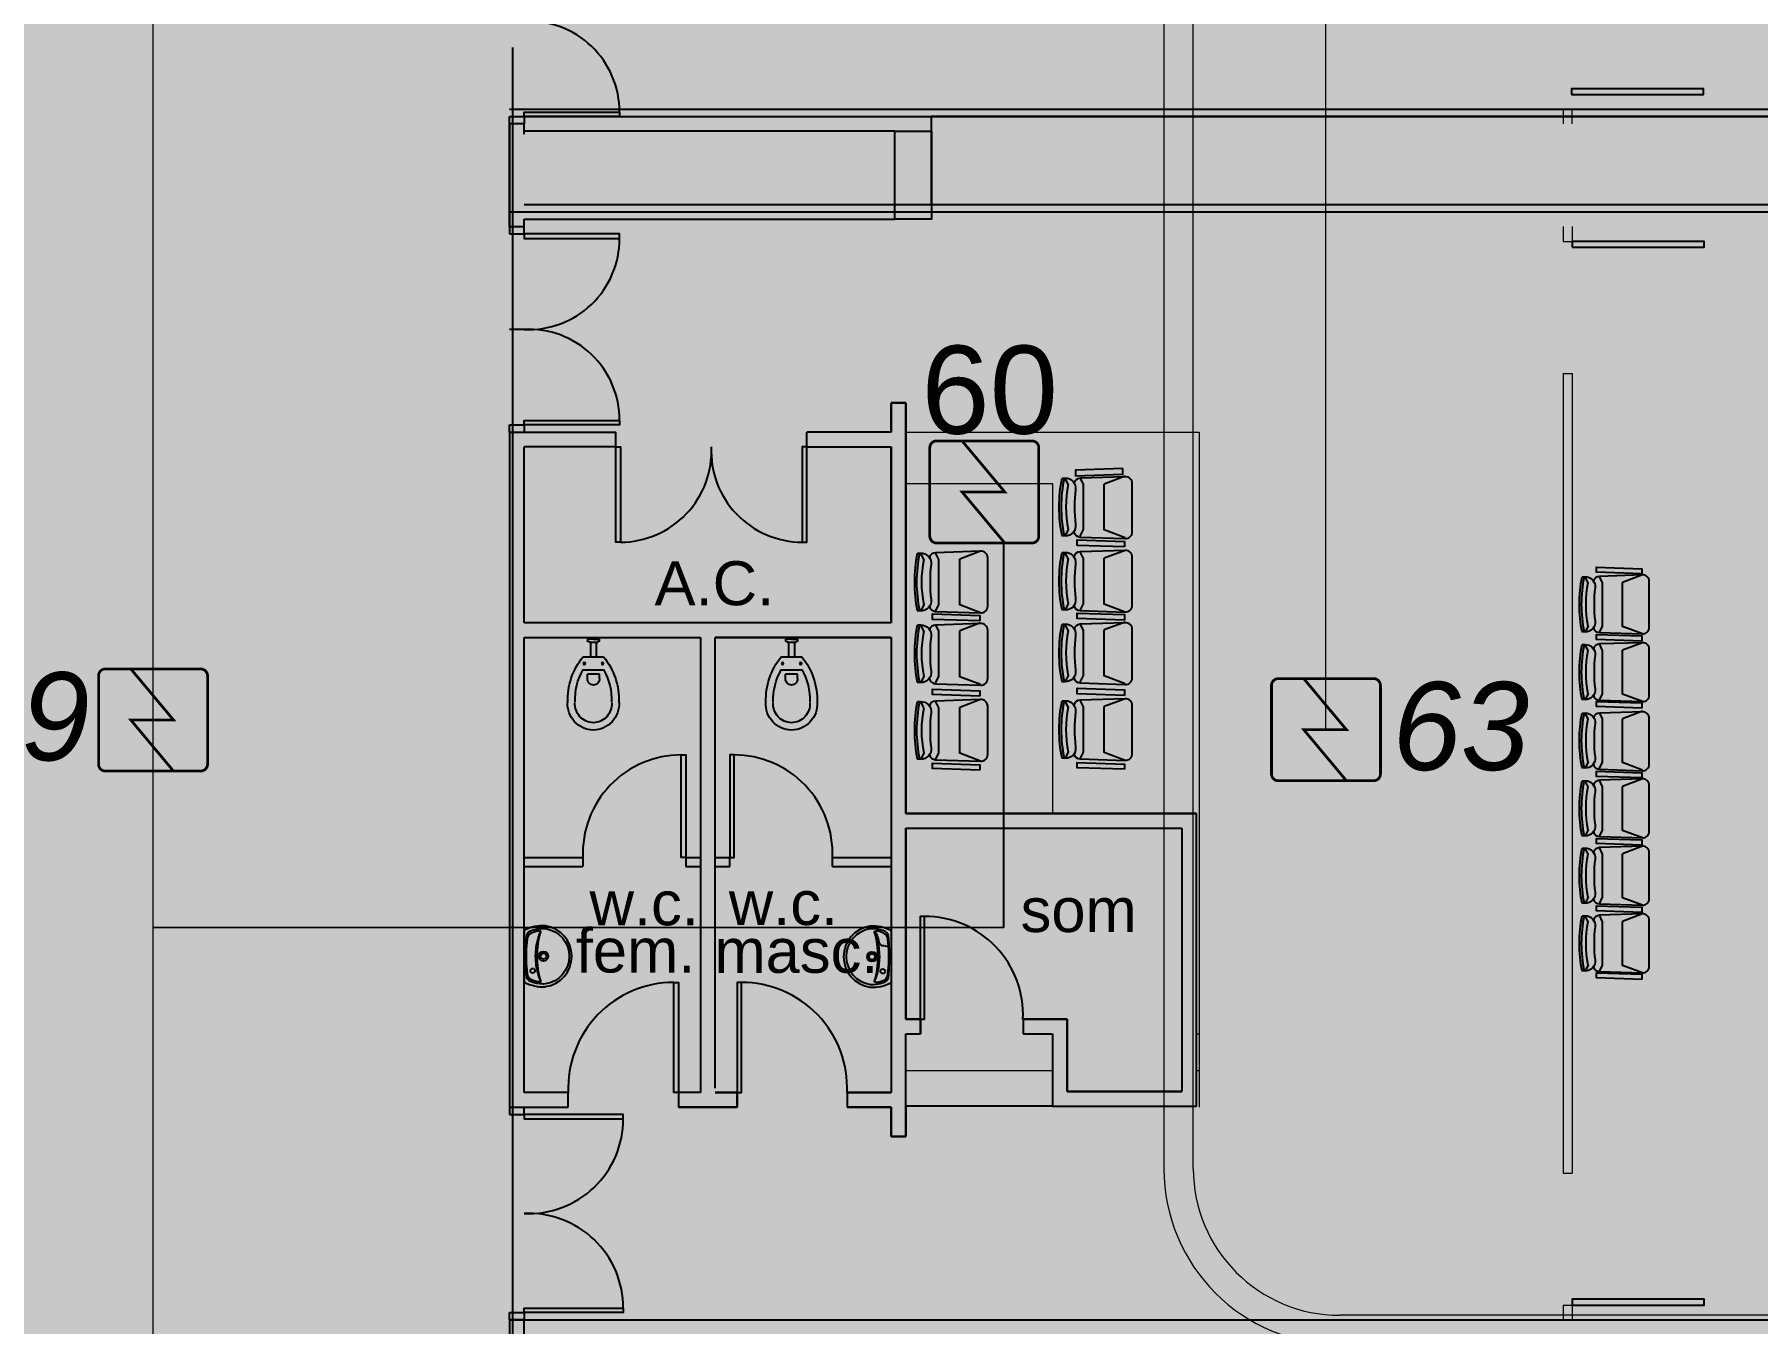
# Model space of a CAD drawing. Header units: metres. Extents: x -331 to 2982, y 362 to 2539.
# Drawn here: x 846.32 to 858.07, y 1563.6 to 1572.38 of the extents above; entities that cross this region are included whole.
import ezdxf

# ---------------------------------------------------------------- set-up
doc = ezdxf.new("R2010")
doc.units = ezdxf.units.M
doc.layers.get('0').update_dxf_attribs({"color": 251})
doc.layers.add('_corredores', color=251, linetype='Continuous', plot=False)
doc.layers.add('_salas', color=251, linetype='Continuous', plot=False)
for name, color, linetype in [('ALV', 251, 'Continuous'), ('CX', 251, 'Continuous'), ('DET. FUMAÇA', 1, 'Continuous'), ('Div', 251, 'Continuous'), ('Est', 251, 'Continuous'), ('Mob', 251, 'Continuous'), ('Texto_Salas', 251, 'Continuous'), ('Zlixo04', 251, 'Continuous')]:
    doc.layers.add(name, color=color, linetype=linetype)
doc.styles.add('DESTAQUE', font='arial.ttf', dxfattribs={"height": 0.4})
doc.styles.add('X3G_ENTITY_1416A9D7', font='arial.ttf', dxfattribs={"height": 0.6})
doc.styles.add('X3G_ENTITY_1416AA01', font='arial.ttf', dxfattribs={"height": 0.6})
doc.styles.add('X3G_ENTITY_1416AA07', font='arial.ttf', dxfattribs={"height": 0.6})

# ---------------------------------------------------------------- blocks, each defined once
blk = doc.blocks.new('Detector de fumaça')
at = {"layer": 'DET. FUMAÇA', "linetype": 'Continuous', "lineweight": 15, "const_width": 0.0187}
blk.add_lwpolyline([(774.599, 539.816), (775.249, 539.816, -0.414214), (775.296, 539.769), (775.296, 539.167, -0.414214), (775.249, 539.12), (774.599, 539.12, -0.414214), (774.553, 539.167), (774.553, 539.769, -0.414214)], format="xyb", close=True, dxfattribs=at)
blk.add_lwpolyline([(774.773, 539.816), (775.064, 539.468), (774.773, 539.468), (775.064, 539.12)], dxfattribs=at)
blk = doc.blocks.new('VASO')
at = {"layer": 'Mob'}
for p, q in [((302.351, 172.465), (302.38, 172.465)), ((302.38, 172.465), (302.38, 172.383)), ((302.411, 172.354), (302.411, 172.494)), ((302.499, 172.354), (302.499, 172.494)), ((302.599, 172.444), (302.499, 172.444)), ((302.599, 172.444), (302.599, 172.455)), ((302.599, 172.404), (302.599, 172.444)), ((302.619, 172.464), (302.609, 172.464)), ((302.619, 172.424), (302.619, 172.464)), ((302.619, 172.424), (302.619, 172.383)), ((302.351, 172.383), (302.38, 172.383)), ((302.599, 172.404), (302.499, 172.404)), ((302.599, 172.404), (302.599, 172.393)), ((302.619, 172.383), (302.609, 172.383))]:
    blk.add_line(p, q, dxfattribs=at)
for centre in [(302.453, 172.486), (302.453, 172.362)]:
    blk.add_circle(centre, 0.00707, dxfattribs=at)
for centre, radius, start, end in [((302.178, 172.42), 0.179, 86.6811, 178.7962), ((302.178, 172.42), 0.129, 86.6811, 178.7962), ((302.205, 172.134), 0.464, 50.6979, 92.0637), ((302.205, 172.134), 0.414, 60.1325, 92.0637), ((302.178, 172.427), 0.179, 181.2038, 273.3189), ((302.178, 172.427), 0.129, 181.2038, 273.3189), ((302.349, 172.422), 0.043, 86.6811, 178.7962), ((302.349, 172.426), 0.043, 181.2038, 273.3189), ((302.609, 172.455), 0.00935, 90, 180), ((302.205, 172.713), 0.464, 267.9363, 309.3021), ((302.205, 172.713), 0.414, 267.9363, 299.8675), ((302.609, 172.393), 0.00935, 180, 270)]:
    blk.add_arc(centre, radius, start, end, dxfattribs=at)

msp = doc.modelspace()

# ---------------------------------------------------------------- hatches: boundary and pattern name
at = {"layer": '_corredores', "transparency": 33554508}
h = msp.add_hatch(color=256, dxfattribs=at)
h.dxf.hatch_style = 1
h.paths.add_polyline_path([(849.579, 1608.941), (849.579, 1612.216), (852.229, 1612.216), (852.229, 1614.651), (851.629, 1614.651), (851.629, 1624.564), (870.399, 1624.564), (870.399, 1626.4), (870.209, 1626.4), (870.209, 1626.597), (870.023, 1626.784), (866.324, 1626.785), (866.308, 1626.751), (866.204, 1626.834), (865.442, 1627.594), (864.014, 1627.594), (862.586, 1627.594), (861.776, 1626.785), (861.74, 1626.785), (861.736, 1626.784), (861.723, 1626.783), (861.705, 1626.783), (858.111, 1626.785), (857.764, 1626.438), (857.417, 1626.785), (853.824, 1626.785), (853.808, 1626.751), (853.704, 1626.834), (852.942, 1627.594), (851.514, 1627.594), (849.768, 1627.594), (849.768, 1626.834), (849.628, 1626.834), (849.628, 1629.914), (841.254, 1629.914), (841.254, 1628.074), (840.494, 1628.074), (840.494, 1627.116), (840.776, 1626.834), (840.394, 1626.452), (840.062, 1626.785), (836.454, 1626.785), (836.439, 1626.751), (836.334, 1626.834), (835.573, 1627.594), (834.144, 1627.594), (832.716, 1627.594), (831.906, 1626.785), (831.87, 1626.785), (831.867, 1626.784), (831.853, 1626.783), (831.835, 1626.783), (828.241, 1626.785), (827.894, 1626.438), (827.548, 1626.785), (823.954, 1626.785), (823.938, 1626.751), (823.834, 1626.834), (823.072, 1627.594), (821.644, 1627.594), (820.215, 1627.594), (819.405, 1626.785), (819.37, 1626.785), (819.366, 1626.784), (819.353, 1626.783), (819.335, 1626.783), (815.741, 1626.785), (815.394, 1626.438), (815.047, 1626.785), (811.454, 1626.785), (811.438, 1626.751), (811.334, 1626.834), (810.572, 1627.594), (809.144, 1627.594), (807.715, 1627.594), (806.906, 1626.785), (806.87, 1626.785), (806.866, 1626.784), (806.853, 1626.783), (806.835, 1626.783), (803.241, 1626.785), (802.894, 1626.438), (802.547, 1626.785), (798.954, 1626.785), (798.938, 1626.751), (798.834, 1626.834), (798.072, 1627.594), (796.644, 1627.594), (795.215, 1627.594), (794.406, 1626.785), (794.37, 1626.785), (794.366, 1626.784), (794.353, 1626.783), (794.335, 1626.783), (790.741, 1626.785), (790.394, 1626.438), (790.047, 1626.785), (786.454, 1626.785), (786.438, 1626.751), (786.334, 1626.834), (785.572, 1627.594), (784.144, 1627.594), (782.716, 1627.594), (781.906, 1626.785), (781.87, 1626.785), (781.866, 1626.784), (781.853, 1626.783), (781.835, 1626.783), (778.241, 1626.785), (777.894, 1626.438), (777.547, 1626.785), (773.954, 1626.785), (773.938, 1626.751), (773.834, 1626.834), (773.072, 1627.594), (771.644, 1627.594), (770.216, 1627.594), (769.406, 1626.785), (769.37, 1626.785), (769.367, 1626.784), (769.353, 1626.783), (769.335, 1626.783), (765.635, 1626.784), (765.449, 1626.597), (765.449, 1626.4), (765.259, 1626.4), (765.259, 1624.564), (770.104, 1624.564), (770.104, 1614.651), (770.414, 1614.651), (770.414, 1605.531), (765.029, 1605.531), (765.029, 1610.831), (763.829, 1610.831), (763.829, 1605.531), (755.929, 1605.531), (755.929, 1610.831), (754.829, 1610.831), (754.829, 1605.531), (746.079, 1605.531), (746.079, 1601.916), (748.449, 1601.916), (748.449, 1603.616), (748.049, 1603.616), (748.049, 1603.816), (754.474, 1603.816), (754.474, 1603.616), (754.149, 1603.616), (754.149, 1601.916), (754.474, 1601.916), (754.474, 1601.716), (754.474, 1601.191), (757.974, 1601.191), (757.974, 1603.591), (757.974, 1603.791), (768.029, 1603.791), (768.029, 1603.771), (768.834, 1603.771), (768.834, 1595.811), (768.004, 1595.811), (768.004, 1595.791), (762.364, 1595.791), (762.364, 1590.581), (754.174, 1590.581), (754.174, 1593.066), (752.499, 1593.066), (752.499, 1560.541), (752.299, 1560.541), (752.299, 1561.441), (751.199, 1561.441), (751.199, 1558.116), (752.299, 1558.116), (752.299, 1559.116), (752.499, 1559.116), (752.499, 1557.116), (755.419, 1557.116), (755.419, 1558.966), (753.924, 1558.966), (753.924, 1563.441), (754.189, 1563.441), (754.189, 1587.651), (760.824, 1587.651), (760.824, 1587.741), (768.929, 1587.741), (768.929, 1563.841), (770.329, 1563.841), (770.329, 1587.741), (771.929, 1587.741), (773.029, 1587.741), (775.879, 1587.741), (775.879, 1586.641), (777.179, 1586.641), (777.179, 1587.741), (788.779, 1587.741), (788.779, 1586.641), (790.079, 1586.641), (790.079, 1587.741), (802.329, 1587.741), (804.029, 1587.741), (844.979, 1587.741), (844.979, 1587.916), (845.279, 1587.916), (845.279, 1587.563), (845.279, 1563.241), (806.429, 1563.241), (806.429, 1563.441), (806.629, 1563.441), (806.629, 1565.791), (806.229, 1565.791), (806.229, 1585.191), (806.629, 1585.191), (806.629, 1587.541), (803.039, 1587.541), (803.039, 1576.841), (798.689, 1576.841), (796.094, 1576.841, -0.496898), (794.36, 1575.527), (793.559, 1573.063), (798.509, 1571.449), (798.509, 1560.721), (794.829, 1560.721), (794.829, 1560.541), (794.829, 1557.551), (801.129, 1557.551), (801.129, 1556.451), (802.329, 1556.451), (802.329, 1557.551), (805.229, 1557.551), (805.229, 1556.451), (806.429, 1556.451), (806.429, 1560.691), (845.279, 1560.691), (845.279, 1555.997), (846.404, 1555.997), (846.404, 1556.891), (846.054, 1556.891), (846.054, 1556.991), (846.454, 1556.991), (846.454, 1560.691), (849.204, 1560.691), (849.204, 1556.991), (849.604, 1556.991), (849.604, 1556.891), (849.254, 1556.891), (849.254, 1555.997), (850.479, 1555.997), (850.479, 1563.241), (849.579, 1563.241), (849.579, 1572.291), (849.579, 1575.941), (849.579, 1587.563), (849.579, 1588.141), (849.679, 1588.141), (849.679, 1587.991), (866.719, 1587.991), (870.339, 1587.991), (870.339, 1595.791), (866.429, 1595.791), (866.429, 1595.721), (852.429, 1595.721), (852.429, 1590.391), (849.579, 1590.391)])
h.paths.add_polyline_path([(845.139, 1595.841), (845.279, 1595.841), (845.279, 1590.341), (839.679, 1590.341), (775.879, 1590.341), (773.004, 1590.341), (773.004, 1595.811), (771.774, 1595.811), (771.774, 1603.766), (773.119, 1603.766), (773.119, 1603.821), (845.139, 1603.821)], flags=16)
h.paths.add_polyline_path([(846.026, 1605.531), (845.019, 1605.531), (845.019, 1609.931), (845.029, 1610.831), (843.829, 1610.831), (843.829, 1605.531), (835.029, 1605.531), (835.029, 1610.831), (833.829, 1610.831), (833.829, 1605.531), (825.029, 1605.531), (825.029, 1610.831), (823.829, 1610.831), (823.829, 1605.531), (815.029, 1605.531), (815.029, 1610.831), (813.829, 1610.831), (813.829, 1605.531), (805.029, 1605.531), (805.029, 1610.831), (803.829, 1610.831), (803.829, 1605.531), (795.029, 1605.531), (795.029, 1610.831), (793.829, 1610.831), (793.829, 1605.531), (785.029, 1605.531), (785.029, 1610.831), (783.829, 1610.831), (783.829, 1605.531), (775.029, 1605.531), (775.029, 1610.831), (773.999, 1610.831), (773.999, 1605.531), (773.214, 1605.531), (773.214, 1614.651), (773.144, 1614.651), (773.144, 1620.131), (775.164, 1620.131), (775.164, 1622.051), (773.644, 1622.051), (773.644, 1621.631), (773.184, 1621.631), (773.184, 1624.564), (845.949, 1624.563), (845.949, 1621.631), (845.489, 1621.631), (845.489, 1622.051), (843.989, 1622.051), (843.989, 1621.631), (843.969, 1620.131), (845.949, 1620.131), (845.949, 1614.651), (846.026, 1614.651)], flags=16)
h.paths.add_polyline_path([(865.19, 1593.806, -2.788173), (864.407, 1590.628), (864.569, 1590.706), (864.758, 1590.381), (866.058, 1591.278, -0.450063), (866.35, 1592.463), (865.616, 1593.862), (865.298, 1593.662)], flags=16)
h.paths.add_polyline_path([(845.264, 1626.452), (844.882, 1626.834), (845.264, 1627.216), (845.646, 1626.834)], flags=16)
h.paths.add_polyline_path([(851.514, 1626.452), (851.132, 1626.834), (851.514, 1627.216), (851.896, 1626.834)], flags=16)
h.paths.add_polyline_path([(834.144, 1626.452), (833.762, 1626.834), (834.144, 1627.216), (834.526, 1626.834)], flags=16)
h.paths.add_polyline_path([(864.014, 1626.452), (863.632, 1626.834), (864.014, 1627.216), (864.396, 1626.834)], flags=16)
h.paths.add_polyline_path([(821.644, 1626.452), (821.262, 1626.834), (821.644, 1627.216), (822.026, 1626.834)], flags=16)
h.paths.add_polyline_path([(809.526, 1626.834), (809.144, 1626.452), (808.762, 1626.834), (809.144, 1627.216)], flags=16)
h.paths.add_polyline_path([(797.026, 1626.834), (796.644, 1626.452), (796.262, 1626.834), (796.644, 1627.216)], flags=16)
h.paths.add_polyline_path([(784.526, 1626.834), (784.144, 1626.452), (783.762, 1626.834), (784.144, 1627.216)], flags=16)
h.paths.add_polyline_path([(772.026, 1626.834), (771.644, 1626.452), (771.262, 1626.834), (771.644, 1627.216)], flags=16)
h.paths.add_polyline_path([(767.575, 1593.944), (767.428, 1593.841), (767.223, 1594.085), (766.329, 1593.191, -0.414214), (766.329, 1592.392), (767.223, 1591.497), (767.428, 1591.741), (767.575, 1591.638, -3.171595)], flags=16)
at = {"layer": '_salas', "transparency": 33554559}
h = msp.add_hatch(color=256, dxfattribs=at)
h.dxf.hatch_style = 1
h.paths.add_polyline_path([(870.318, 1588.071), (866.698, 1588.071), (849.658, 1588.071), (849.658, 1588.221), (849.558, 1588.221), (849.558, 1587.643), (849.558, 1576.021), (849.558, 1572.371), (849.558, 1563.321), (850.458, 1563.321), (850.458, 1556.077), (849.233, 1556.077), (849.233, 1556.971), (849.583, 1556.971), (849.583, 1557.071), (849.183, 1557.071), (846.433, 1557.071), (846.033, 1557.071), (846.033, 1556.971), (846.383, 1556.971), (846.383, 1556.077), (845.258, 1556.077), (845.258, 1560.771), (818.108, 1560.771), (818.108, 1560.671), (818.108, 1552.611), (870.318, 1552.611)])
h = msp.add_hatch(color=256, dxfattribs=at)
h.dxf.hatch_style = 1
h.paths.add_polyline_path([(870.339, 1587.991), (866.719, 1587.991), (849.679, 1587.991), (849.679, 1588.141), (849.579, 1588.141), (849.579, 1587.563), (849.579, 1575.941), (849.579, 1572.291), (849.579, 1563.241), (850.479, 1563.241), (850.479, 1555.997), (849.254, 1555.997), (849.254, 1556.891), (849.604, 1556.891), (849.604, 1556.991), (849.204, 1556.991), (846.454, 1556.991), (846.054, 1556.991), (846.054, 1556.891), (846.404, 1556.891), (846.404, 1555.997), (845.279, 1555.997), (845.279, 1560.691), (818.129, 1560.691), (818.129, 1560.591), (818.129, 1552.531), (870.339, 1552.531)])

# ---------------------------------------------------------------- linework, layer by layer
at = {"lineweight": 0}
msp.add_line((849.579, 1572.291), (849.579, 1563.241), dxfattribs=at)
at = {"color": 251}
msp.add_line((849.579, 1572.291), (849.579, 1563.241), dxfattribs=at)
at = {"layer": 'ALV', "color": 251}
for p, q in [((849.558, 1571.871), (866.983, 1571.871)), ((849.559, 1571.071), (849.559, 1571.771)), ((849.659, 1571.771), (849.559, 1571.771)), ((849.559, 1571.771), (849.559, 1571.071)), ((849.658, 1571.821), (866.933, 1571.821)), ((849.659, 1571.721), (849.659, 1571.771)), ((849.659, 1571.701), (849.659, 1571.771)), ((852.184, 1571.721), (849.659, 1571.721)), ((849.558, 1571.171), (866.983, 1571.171)), ((849.658, 1571.221), (866.933, 1571.221)), ((849.559, 1571.071), (849.659, 1571.071)), ((849.659, 1571.071), (849.659, 1571.121)), ((849.659, 1571.121), (852.184, 1571.121)), ((849.659, 1571.071), (849.659, 1571.121)), ((852.159, 1569.871), (852.259, 1569.871)), ((852.159, 1569.671), (852.159, 1569.871)), ((852.259, 1569.871), (852.159, 1569.871)), ((852.159, 1569.871), (852.159, 1569.671)), ((852.259, 1569.871), (852.259, 1567.072)), ((852.259, 1567.072), (852.259, 1569.871)), ((849.559, 1569.671), (849.559, 1565.071)), ((849.559, 1569.671), (849.559, 1565.071)), ((849.559, 1569.671), (850.284, 1569.671)), ((850.284, 1569.571), (850.284, 1569.671)), ((851.584, 1569.571), (851.584, 1569.671)), ((852.159, 1569.671), (851.584, 1569.671)), ((849.659, 1568.371), (849.659, 1569.571)), ((849.659, 1568.371), (849.659, 1569.571)), ((850.284, 1569.571), (849.659, 1569.571)), ((851.584, 1569.571), (852.159, 1569.571)), ((852.159, 1568.371), (852.159, 1569.571)), ((852.159, 1569.571), (852.159, 1568.371)), ((852.159, 1568.371), (849.659, 1568.371)), ((852.159, 1568.371), (849.659, 1568.371)), ((849.659, 1565.171), (849.659, 1568.271)), ((849.659, 1565.171), (849.659, 1568.271)), ((849.659, 1568.271), (850.859, 1568.271)), ((850.859, 1568.271), (850.859, 1565.171)), ((852.159, 1568.271), (850.959, 1568.271)), ((850.959, 1565.201), (850.959, 1568.271)), ((850.959, 1568.271), (852.159, 1568.271)), ((852.159, 1568.271), (852.159, 1566.721)), ((852.159, 1568.271), (852.159, 1566.721)), ((852.259, 1567.072), (854.241, 1567.072)), ((854.241, 1567.072), (852.259, 1567.072)), ((854.241, 1565.078), (854.241, 1567.072)), ((852.259, 1566.972), (854.141, 1566.972)), ((852.259, 1566.972), (852.259, 1565.671)), ((852.259, 1565.671), (852.259, 1566.972)), ((852.259, 1566.972), (854.141, 1566.972)), ((854.141, 1566.972), (854.141, 1565.178)), ((854.141, 1566.972), (854.141, 1565.178)), ((852.159, 1566.721), (852.159, 1565.171)), ((852.159, 1566.721), (852.159, 1565.171)), ((852.259, 1565.671), (852.359, 1565.671)), ((852.259, 1565.671), (852.359, 1565.671)), ((852.359, 1565.671), (852.259, 1565.671)), ((852.359, 1565.671), (852.359, 1565.571)), ((852.359, 1565.571), (852.359, 1565.671)), ((853.059, 1565.671), (853.359, 1565.671)), ((853.059, 1565.671), (853.059, 1565.571)), ((853.359, 1565.671), (853.059, 1565.671)), ((853.059, 1565.671), (853.059, 1565.571)), ((853.359, 1565.671), (853.359, 1565.178)), ((853.359, 1565.178), (853.359, 1565.671)), ((852.259, 1565.571), (852.359, 1565.571)), ((852.259, 1565.071), (852.259, 1565.571)), ((852.259, 1565.571), (852.359, 1565.571)), ((853.059, 1565.571), (853.259, 1565.571)), ((853.059, 1565.571), (853.259, 1565.571)), ((853.259, 1565.571), (853.259, 1565.078)), ((853.259, 1565.571), (853.259, 1565.078)), ((849.959, 1565.171), (849.659, 1565.171)), ((849.959, 1565.171), (849.659, 1565.171)), ((849.959, 1565.071), (849.959, 1565.171)), ((849.959, 1565.071), (849.959, 1565.171)), ((850.859, 1565.171), (850.709, 1565.171)), ((850.709, 1565.171), (850.709, 1565.071)), ((850.859, 1565.171), (850.709, 1565.171)), ((850.709, 1565.171), (850.709, 1565.071)), ((850.959, 1565.171), (851.109, 1565.171)), ((851.109, 1565.171), (850.959, 1565.171)), ((851.109, 1565.171), (851.109, 1565.071)), ((851.109, 1565.071), (851.109, 1565.171)), ((851.859, 1565.171), (852.159, 1565.171)), ((851.859, 1565.171), (851.859, 1565.071)), ((852.159, 1565.171), (851.859, 1565.171)), ((851.859, 1565.171), (851.859, 1565.071)), ((853.359, 1565.178), (854.141, 1565.178)), ((854.141, 1565.178), (853.359, 1565.178)), ((849.559, 1565.071), (849.959, 1565.071)), ((849.559, 1565.071), (849.959, 1565.071)), ((851.109, 1565.071), (850.709, 1565.071)), ((850.709, 1565.071), (851.109, 1565.071)), ((852.159, 1565.071), (851.859, 1565.071)), ((851.859, 1565.071), (852.159, 1565.071)), ((852.159, 1564.871), (852.159, 1565.071)), ((852.159, 1565.071), (852.159, 1564.871)), ((852.259, 1565.071), (852.259, 1564.871)), ((852.259, 1564.871), (852.259, 1565.071)), ((853.259, 1565.078), (854.241, 1565.078)), ((853.259, 1565.078), (854.241, 1565.078)), ((852.259, 1564.871), (852.159, 1564.871)), ((852.159, 1564.871), (852.259, 1564.871)), ((849.559, 1563.621), (870.299, 1563.621))]:
    msp.add_line(p, q, dxfattribs=at)
for points in [[(859.383, 1571.821), (852.433, 1571.821), (852.433, 1571.221), (859.383, 1571.221)], [(852.009, 1563.421), (849.659, 1563.421), (849.659, 1563.621), (849.559, 1563.621), (849.559, 1563.221), (852.009, 1563.221)]]:
    msp.add_lwpolyline(points, close=True, dxfattribs=at)
at = {"layer": 'CX', "color": 251, "ltscale": 0.8}
for p, q in [((849.559, 1571.771), (849.559, 1571.821)), ((849.559, 1571.821), (849.659, 1571.821)), ((849.659, 1571.821), (849.659, 1571.771)), ((849.559, 1571.071), (849.559, 1571.021)), ((849.659, 1571.021), (849.659, 1571.071)), ((849.559, 1571.021), (849.659, 1571.021)), ((849.659, 1570.371), (849.559, 1570.371)), ((849.559, 1569.671), (849.559, 1569.721)), ((849.559, 1569.721), (849.659, 1569.721)), ((849.659, 1569.721), (849.659, 1569.671)), ((849.559, 1565.071), (849.559, 1565.021)), ((849.659, 1565.021), (849.659, 1565.071)), ((849.559, 1565.021), (849.659, 1565.021)), ((849.559, 1563.621), (849.559, 1563.671)), ((849.559, 1563.621), (849.559, 1563.671)), ((849.559, 1563.671), (849.659, 1563.671)), ((849.659, 1563.671), (849.659, 1563.621)), ((849.659, 1563.671), (849.659, 1563.621))]:
    msp.add_line(p, q, dxfattribs=at)
for points in [[(849.659, 1571.821), (849.659, 1571.851), (850.309, 1571.851), (850.309, 1571.821)], [(849.659, 1571.021), (849.659, 1570.991), (850.309, 1570.991), (850.309, 1571.021)], [(849.659, 1569.721), (849.659, 1569.751), (850.309, 1569.751), (850.309, 1569.721)], [(850.284, 1569.571), (850.314, 1569.571), (850.314, 1568.921), (850.284, 1568.921)], [(851.584, 1569.571), (851.554, 1569.571), (851.554, 1568.921), (851.584, 1568.921)], [(850.709, 1565.171), (850.679, 1565.171), (850.679, 1565.921), (850.709, 1565.921)], [(851.109, 1565.171), (851.139, 1565.171), (851.139, 1565.921), (851.109, 1565.921)], [(849.659, 1565.021), (849.659, 1564.991), (850.334, 1564.991), (850.334, 1565.021)], [(849.659, 1563.671), (849.659, 1563.701), (850.334, 1563.701), (850.334, 1563.671)]]:
    msp.add_lwpolyline(points, close=True, dxfattribs=at)
at = {"layer": 'CX', "color": 251, "ltscale": 8}
for points in [[(850.759, 1566.771), (850.729, 1566.771), (850.729, 1567.471), (850.759, 1567.471)], [(851.059, 1566.771), (851.089, 1566.771), (851.089, 1567.471), (851.059, 1567.471)], [(852.358, 1565.671), (852.388, 1565.671), (852.388, 1566.371), (852.358, 1566.371)]]:
    msp.add_lwpolyline(points, close=True, dxfattribs=at)
at = {"layer": 'CX', "color": 251, "ltscale": 0.8}
for centre, radius, start, end in [((849.688, 1571.851), 0.621, 0, 92.7064), ((849.688, 1570.991), 0.621, 267.2936, 0), ((849.688, 1569.751), 0.621, 0, 92.7064), ((850.314, 1569.542), 0.621, 270, 2.7064), ((851.554, 1569.542), 0.621, 177.2936, 270), ((850.679, 1565.2), 0.721, 90, 182.3383), ((851.139, 1565.2), 0.721, 357.6617, 90), ((849.688, 1564.991), 0.646, 267.3961, 0), ((849.688, 1563.701), 0.646, 0, 92.6039)]:
    msp.add_arc(centre, radius, start, end, dxfattribs=at)
at = {"layer": 'CX', "color": 251, "ltscale": 8}
for centre, start, end in [((850.729, 1566.8), 90, 182.5089), ((851.089, 1566.8), 357.4911, 90), ((852.388, 1565.7), 357.4911, 90)]:
    msp.add_arc(centre, 0.671, start, end, dxfattribs=at)
at = {"layer": 'Div', "color": 150, "linetype": 'Continuous', "lineweight": 0}
for p, q in [((847.128, 1593.416), (847.128, 1561.831)), ((855.123, 1567.643), (855.123, 1584.348))]:
    msp.add_line(p, q, dxfattribs=at)
at = {"layer": 'Div', "color": 230, "linetype": 'Continuous', "lineweight": 0}
for p, q in [((854.019, 1586.651), (854.019, 1564.652)), ((854.219, 1564.652), (854.219, 1586.651)), ((873.696, 1563.652), (855.219, 1563.652))]:
    msp.add_line(p, q, dxfattribs=at)
at = {"layer": 'Div', "lineweight": 0}
for p, q in [((856.741, 1571.871), (856.741, 1571.771)), ((856.741, 1571.871), (856.8, 1571.871)), ((856.8, 1571.871), (856.8, 1571.771)), ((856.741, 1571.071), (856.741, 1570.971)), ((856.801, 1571.071), (856.801, 1570.971)), ((856.741, 1570.971), (856.801, 1570.971)), ((856.741, 1570.071), (856.741, 1564.621)), ((856.741, 1570.071), (856.801, 1570.071)), ((856.801, 1570.071), (856.801, 1564.621)), ((849.659, 1566.771), (850.059, 1566.771)), ((849.659, 1566.711), (850.059, 1566.711)), ((850.759, 1566.771), (850.859, 1566.771)), ((850.759, 1566.711), (850.859, 1566.711)), ((850.959, 1566.771), (851.059, 1566.771)), ((850.959, 1566.711), (851.059, 1566.711)), ((851.759, 1566.771), (852.159, 1566.771)), ((851.759, 1566.711), (852.159, 1566.711)), ((856.741, 1564.621), (856.801, 1564.621)), ((856.741, 1564.621), (856.801, 1564.621)), ((856.741, 1563.721), (856.741, 1563.621)), ((856.741, 1563.721), (856.801, 1563.721)), ((856.801, 1563.721), (856.801, 1563.621))]:
    msp.add_line(p, q, dxfattribs=at)
at = {"layer": 'Div', "color": 251, "lineweight": 0}
for p, q in [((856.741, 1571.871), (856.741, 1571.771)), ((856.741, 1571.871), (856.8, 1571.871)), ((856.8, 1571.871), (856.8, 1571.771)), ((856.741, 1571.071), (856.741, 1570.971)), ((856.801, 1571.071), (856.801, 1570.971)), ((856.741, 1570.971), (856.801, 1570.971)), ((856.741, 1570.071), (856.741, 1564.621)), ((856.741, 1570.071), (856.801, 1570.071)), ((856.801, 1570.071), (856.801, 1564.621)), ((856.741, 1564.621), (856.801, 1564.621)), ((856.741, 1564.621), (856.801, 1564.621)), ((856.741, 1563.721), (856.741, 1563.621)), ((856.741, 1563.721), (856.801, 1563.721)), ((856.801, 1563.721), (856.801, 1563.621))]:
    msp.add_line(p, q, dxfattribs=at)
at = {"layer": 'Div', "color": 251}
for p, q in [((849.659, 1566.771), (850.059, 1566.771)), ((849.659, 1566.711), (850.059, 1566.711)), ((850.759, 1566.771), (850.859, 1566.771)), ((850.759, 1566.711), (850.859, 1566.711)), ((850.959, 1566.771), (851.059, 1566.771)), ((850.959, 1566.711), (851.059, 1566.711)), ((851.759, 1566.771), (852.159, 1566.771)), ((851.759, 1566.711), (852.159, 1566.711))]:
    msp.add_line(p, q, dxfattribs=at)
at = {"layer": 'Div', "lineweight": 0, "ltscale": 0.8}
for p, q in [((850.059, 1566.771), (850.059, 1566.711)), ((850.759, 1566.771), (850.759, 1566.711)), ((851.059, 1566.711), (851.059, 1566.771)), ((851.759, 1566.711), (851.759, 1566.771))]:
    msp.add_line(p, q, dxfattribs=at)
at = {"layer": 'Div', "color": 251, "ltscale": 0.8}
for p, q in [((850.059, 1566.771), (850.059, 1566.711)), ((850.759, 1566.771), (850.759, 1566.711)), ((851.059, 1566.711), (851.059, 1566.771)), ((851.759, 1566.711), (851.759, 1566.771))]:
    msp.add_line(p, q, dxfattribs=at)
at = {"layer": 'Div', "lineweight": 0, "ltscale": 0.8}
for points in [[(856.798, 1571.971), (857.698, 1571.971), (857.698, 1572.011), (856.798, 1572.011)], [(856.801, 1570.931), (857.701, 1570.931), (857.701, 1570.971), (856.801, 1570.971)], [(856.801, 1563.721), (857.701, 1563.721), (857.701, 1563.761), (856.801, 1563.761)]]:
    msp.add_lwpolyline(points, close=True, dxfattribs=at)
at = {"layer": 'Div', "color": 251, "ltscale": 0.8}
for points in [[(856.798, 1571.971), (857.698, 1571.971), (857.698, 1572.011), (856.798, 1572.011)], [(856.801, 1570.931), (857.701, 1570.931), (857.701, 1570.971), (856.801, 1570.971)], [(856.801, 1563.721), (857.701, 1563.721), (857.701, 1563.761), (856.801, 1563.761)]]:
    msp.add_lwpolyline(points, close=True, dxfattribs=at)
at = {"layer": 'Div', "color": 150, "linetype": 'Continuous', "lineweight": -3, "true_color": 0x007fff}
msp.add_lwpolyline([(847.128, 1566.296), (852.928, 1566.297), (852.928, 1568.91)], dxfattribs=at)
at = {"layer": 'Div', "color": 230, "linetype": 'Continuous', "lineweight": 0}
for radius in [1.2, 1]:
    msp.add_arc((855.219, 1564.652), radius, 180, 270, dxfattribs=at)
at = {"layer": 'Est', "color": 251}
msp.add_lwpolyline([(852.184, 1571.121), (852.184, 1571.721), (852.434, 1571.721), (852.434, 1571.121)], close=True, dxfattribs=at)
at = {"layer": 'Mob', "color": 251, "lineweight": 0}
for p, q in [((852.259, 1569.671), (854.259, 1569.671)), ((854.259, 1569.671), (854.259, 1565.071)), ((852.259, 1569.321), (853.259, 1569.321)), ((853.259, 1569.321), (853.259, 1567.072)), ((853.259, 1569.321), (853.259, 1567.072)), ((854.241, 1565.571), (854.259, 1565.571)), ((854.241, 1565.571), (854.259, 1565.571)), ((852.259, 1565.321), (853.259, 1565.321)), ((854.241, 1565.321), (854.259, 1565.321)), ((854.241, 1565.321), (854.259, 1565.321))]:
    msp.add_line(p, q, dxfattribs=at)
at = {"layer": 'Mob', "color": 251}
for p, q in [((853.367, 1569.314), (853.346, 1569.357)), ((853.47, 1569.315), (853.447, 1569.361)), ((853.47, 1569.007), (853.47, 1569.315)), ((853.755, 1569.371), (853.612, 1569.317)), ((853.367, 1569.008), (853.346, 1568.964)), ((853.447, 1568.961), (853.47, 1569.007)), ((852.382, 1568.802), (852.361, 1568.846)), ((852.484, 1568.803), (852.462, 1568.849)), ((852.484, 1568.495), (852.484, 1568.803)), ((852.769, 1568.859), (852.627, 1568.806)), ((853.367, 1568.808), (853.346, 1568.851)), ((853.47, 1568.809), (853.447, 1568.855)), ((853.47, 1568.501), (853.47, 1568.809)), ((853.755, 1568.865), (853.612, 1568.811)), ((856.91, 1568.643), (856.89, 1568.685)), ((857.008, 1568.644), (856.987, 1568.688)), ((857.281, 1568.698), (857.145, 1568.646)), ((857.008, 1568.349), (857.008, 1568.644)), ((852.382, 1568.496), (852.361, 1568.453)), ((852.462, 1568.449), (852.484, 1568.495)), ((853.367, 1568.502), (853.346, 1568.458)), ((853.447, 1568.455), (853.47, 1568.501)), ((852.382, 1568.314), (852.361, 1568.357)), ((852.484, 1568.315), (852.462, 1568.361)), ((852.769, 1568.371), (852.627, 1568.317)), ((853.367, 1568.319), (853.346, 1568.363)), ((853.47, 1568.32), (853.447, 1568.366)), ((853.755, 1568.376), (853.612, 1568.323)), ((856.91, 1568.35), (856.89, 1568.308)), ((856.987, 1568.305), (857.008, 1568.349)), ((852.484, 1568.007), (852.484, 1568.315)), ((853.47, 1568.012), (853.47, 1568.32)), ((856.91, 1568.181), (856.89, 1568.223)), ((857.008, 1568.182), (856.987, 1568.227)), ((857.281, 1568.236), (857.145, 1568.185)), ((857.008, 1567.888), (857.008, 1568.182)), ((852.382, 1568.008), (852.361, 1567.964)), ((852.462, 1567.961), (852.484, 1568.007)), ((853.367, 1568.013), (853.346, 1567.97)), ((853.447, 1567.966), (853.47, 1568.012)), ((856.91, 1567.889), (856.89, 1567.847)), ((856.987, 1567.844), (857.008, 1567.888)), ((852.382, 1567.791), (852.361, 1567.835)), ((852.484, 1567.792), (852.462, 1567.838)), ((852.484, 1567.485), (852.484, 1567.792)), ((852.769, 1567.848), (852.627, 1567.795)), ((853.367, 1567.797), (853.346, 1567.84)), ((853.47, 1567.798), (853.447, 1567.844)), ((853.47, 1567.49), (853.47, 1567.798)), ((853.755, 1567.854), (853.612, 1567.8)), ((856.91, 1567.715), (856.89, 1567.757)), ((857.008, 1567.716), (856.987, 1567.76)), ((857.281, 1567.77), (857.145, 1567.718)), ((857.008, 1567.422), (857.008, 1567.716)), ((852.382, 1567.486), (852.361, 1567.442)), ((852.462, 1567.438), (852.484, 1567.485)), ((853.367, 1567.491), (853.346, 1567.447)), ((853.447, 1567.444), (853.47, 1567.49)), ((856.91, 1567.423), (856.89, 1567.381)), ((856.987, 1567.378), (857.008, 1567.422)), ((856.91, 1567.253), (856.89, 1567.295)), ((857.008, 1567.254), (856.987, 1567.298)), ((857.281, 1567.308), (857.145, 1567.256)), ((857.008, 1566.959), (857.008, 1567.254)), ((856.91, 1566.96), (856.89, 1566.919)), ((856.987, 1566.915), (857.008, 1566.959)), ((856.91, 1566.794), (856.89, 1566.836)), ((857.008, 1566.795), (856.987, 1566.839)), ((857.281, 1566.849), (857.145, 1566.797)), ((857.008, 1566.501), (857.008, 1566.795)), ((856.91, 1566.502), (856.89, 1566.46)), ((856.987, 1566.456), (857.008, 1566.501)), ((856.91, 1566.333), (856.89, 1566.375)), ((857.008, 1566.334), (856.987, 1566.378)), ((857.281, 1566.388), (857.145, 1566.336)), ((849.659, 1566.275), (849.659, 1565.924)), ((852.159, 1566.273), (852.159, 1565.922)), ((857.008, 1566.039), (857.008, 1566.334)), ((856.91, 1566.04), (856.89, 1565.998)), ((856.987, 1565.995), (857.008, 1566.039))]:
    msp.add_line(p, q, dxfattribs=at)
at = {"layer": 'Mob', "color": 251, "ltscale": 0.8}
msp.add_line((853.259, 1565.078), (852.259, 1565.078), dxfattribs=at)
at = {"layer": 'Mob', "color": 251}
for points in [[(853.739, 1569.422), (853.416, 1569.411), (853.416, 1569.374), (853.739, 1569.385)], [(853.75, 1568.888), (853.427, 1568.899), (853.427, 1568.936), (853.75, 1568.925)], [(857.277, 1568.705), (856.967, 1568.716), (856.967, 1568.751), (857.277, 1568.74)], [(857.277, 1568.705), (856.967, 1568.716), (856.967, 1568.751), (857.277, 1568.74)], [(852.765, 1568.384), (852.442, 1568.395), (852.442, 1568.432), (852.765, 1568.421)], [(853.75, 1568.39), (853.427, 1568.401), (853.427, 1568.438), (853.75, 1568.427)], [(857.277, 1568.246), (856.967, 1568.257), (856.967, 1568.292), (857.277, 1568.282)], [(857.277, 1568.246), (856.967, 1568.257), (856.967, 1568.292), (857.277, 1568.282)], [(852.765, 1567.872), (852.442, 1567.883), (852.442, 1567.919), (852.765, 1567.908)], [(853.75, 1567.877), (853.427, 1567.888), (853.427, 1567.925), (853.75, 1567.914)], [(857.277, 1567.79), (856.967, 1567.8), (856.967, 1567.836), (857.277, 1567.825)], [(852.765, 1567.367), (852.442, 1567.378), (852.442, 1567.415), (852.765, 1567.404)], [(853.75, 1567.373), (853.427, 1567.384), (853.427, 1567.42), (853.75, 1567.409)], [(857.277, 1567.314), (856.967, 1567.325), (856.967, 1567.36), (857.277, 1567.349)], [(857.277, 1566.856), (856.967, 1566.867), (856.967, 1566.902), (857.277, 1566.892)], [(857.277, 1566.856), (856.967, 1566.867), (856.967, 1566.902), (857.277, 1566.892)], [(857.277, 1566.397), (856.967, 1566.408), (856.967, 1566.443), (857.277, 1566.433)], [(857.277, 1566.397), (856.967, 1566.408), (856.967, 1566.443), (857.277, 1566.433)], [(857.277, 1565.941), (856.967, 1565.952), (856.967, 1565.987), (857.277, 1565.977)]]:
    msp.add_lwpolyline(points, close=True, dxfattribs=at)
for points in [[(853.325, 1569.357), (853.346, 1569.357, -0.46106), (853.417, 1569.28, 0.062207), (853.417, 1569.042, -0.46106), (853.346, 1568.964), (853.325, 1568.965, -0.102212)], [(852.34, 1568.845), (852.361, 1568.846, -0.46106), (852.432, 1568.768, 0.062207), (852.432, 1568.53, -0.46106), (852.361, 1568.453), (852.34, 1568.453, -0.102212)], [(853.325, 1568.851), (853.346, 1568.851, -0.46106), (853.417, 1568.774, 0.062207), (853.417, 1568.536, -0.46106), (853.346, 1568.458), (853.325, 1568.459, -0.102212)], [(856.87, 1568.684), (856.89, 1568.685, -0.46106), (856.958, 1568.61, 0.062207), (856.958, 1568.383, -0.46106), (856.89, 1568.308), (856.87, 1568.309, -0.102212)], [(852.34, 1568.357), (852.361, 1568.357, -0.46106), (852.432, 1568.279, 0.062207), (852.432, 1568.042, -0.46106), (852.361, 1567.964), (852.34, 1567.965, -0.102212)], [(853.325, 1568.362), (853.346, 1568.363, -0.46106), (853.417, 1568.285, 0.062207), (853.417, 1568.047, -0.46106), (853.346, 1567.97), (853.325, 1567.97, -0.102212)], [(856.87, 1568.223), (856.89, 1568.223, -0.46106), (856.958, 1568.149, 0.062207), (856.958, 1567.922, -0.46106), (856.89, 1567.847), (856.87, 1567.848, -0.102212)], [(852.34, 1567.834), (852.361, 1567.835, -0.46106), (852.432, 1567.757, 0.062207), (852.432, 1567.52, -0.46106), (852.361, 1567.442), (852.34, 1567.443, -0.102212)], [(853.325, 1567.84), (853.346, 1567.84, -0.46106), (853.417, 1567.763, 0.062207), (853.417, 1567.525, -0.46106), (853.346, 1567.447), (853.325, 1567.448, -0.102212)], [(856.87, 1567.756), (856.89, 1567.757, -0.46106), (856.958, 1567.683, 0.062207), (856.958, 1567.455, -0.46106), (856.89, 1567.381), (856.87, 1567.382, -0.102212)], [(856.87, 1567.294), (856.89, 1567.295, -0.46106), (856.958, 1567.22, 0.062207), (856.958, 1566.993, -0.46106), (856.89, 1566.919), (856.87, 1566.919, -0.102212)], [(856.87, 1566.835), (856.89, 1566.836, -0.46106), (856.958, 1566.761, 0.062207), (856.958, 1566.534, -0.46106), (856.89, 1566.46), (856.87, 1566.46, -0.102212)], [(856.87, 1566.374), (856.89, 1566.375, -0.46106), (856.958, 1566.3, 0.062207), (856.958, 1566.073, -0.46106), (856.89, 1565.998), (856.87, 1565.999, -0.102212)], [(849.67, 1566.099, -0.019765), (849.675, 1566.225, -0.055725), (849.677, 1566.243, -0.26837), (849.713, 1566.276, -0.08527), (849.801, 1566.288, -0.373975), (849.965, 1566.099, -0.373975), (849.801, 1565.91, -0.08527), (849.713, 1565.922, -0.26837), (849.677, 1565.955, -0.055725), (849.675, 1565.973, -0.019765)], [(852.148, 1566.096, 0.019765), (852.143, 1566.222, 0.055725), (852.141, 1566.24, 0.26837), (852.105, 1566.274, 0.08527), (852.018, 1566.286, 0.373975), (851.853, 1566.096, 0.373975), (852.018, 1565.907, 0.08527), (852.105, 1565.919, 0.26837), (852.141, 1565.952, 0.055725), (852.143, 1565.97, 0.019765)]]:
    msp.add_lwpolyline(points, format="xyb", close=True, dxfattribs=at)
for points in [[(853.405, 1568.989, 0.320836), (853.447, 1568.956), (853.755, 1568.946, 0.430564), (853.803, 1568.992), (853.803, 1569.32, 0.430564), (853.755, 1569.366), (853.447, 1569.356, 0.320836), (853.405, 1569.323)], [(852.42, 1568.482, 0.320836), (852.462, 1568.449), (852.769, 1568.439, 0.430564), (852.818, 1568.485), (852.818, 1568.813, 0.430564), (852.769, 1568.859), (852.462, 1568.849, 0.320836), (852.42, 1568.816)], [(853.405, 1568.488, 0.320836), (853.447, 1568.455), (853.755, 1568.445, 0.430564), (853.803, 1568.491), (853.803, 1568.819, 0.430564), (853.755, 1568.865), (853.447, 1568.855, 0.320836), (853.405, 1568.822)], [(856.946, 1568.337, 0.320836), (856.987, 1568.305), (857.281, 1568.296, 0.430564), (857.327, 1568.34), (857.327, 1568.653, 0.430564), (857.281, 1568.698), (856.987, 1568.688, 0.320836), (856.946, 1568.656)], [(852.42, 1567.989, 0.320836), (852.462, 1567.956), (852.769, 1567.946, 0.430564), (852.818, 1567.992), (852.818, 1568.32, 0.430564), (852.769, 1568.366), (852.462, 1568.356, 0.320836), (852.42, 1568.323)], [(853.405, 1567.995, 0.320836), (853.447, 1567.962), (853.755, 1567.951, 0.430564), (853.803, 1567.998), (853.803, 1568.325, 0.430564), (853.755, 1568.372), (853.447, 1568.361, 0.320836), (853.405, 1568.328)], [(856.946, 1567.876, 0.320836), (856.987, 1567.844), (857.281, 1567.834, 0.430564), (857.327, 1567.878), (857.327, 1568.192, 0.430564), (857.281, 1568.236), (856.987, 1568.227, 0.320836), (856.946, 1568.195)], [(852.42, 1567.472, 0.320836), (852.462, 1567.438), (852.769, 1567.428, 0.430564), (852.818, 1567.474), (852.818, 1567.802, 0.430564), (852.769, 1567.848), (852.462, 1567.838, 0.320836), (852.42, 1567.805)], [(853.405, 1567.477, 0.320836), (853.447, 1567.444), (853.755, 1567.434, 0.430564), (853.803, 1567.48), (853.803, 1567.808, 0.430564), (853.755, 1567.854), (853.447, 1567.844, 0.320836), (853.405, 1567.811)], [(856.946, 1567.405, 0.320836), (856.987, 1567.373), (857.281, 1567.363, 0.430564), (857.327, 1567.408), (857.327, 1567.721, 0.430564), (857.281, 1567.765), (856.987, 1567.756, 0.320836), (856.946, 1567.724)], [(856.946, 1566.947, 0.320836), (856.987, 1566.915), (857.281, 1566.906, 0.430564), (857.327, 1566.95), (857.327, 1567.264, 0.430564), (857.281, 1567.308), (856.987, 1567.298, 0.320836), (856.946, 1567.266)], [(856.946, 1566.488, 0.320836), (856.987, 1566.456), (857.281, 1566.447, 0.430564), (857.327, 1566.491), (857.327, 1566.805, 0.430564), (857.281, 1566.849), (856.987, 1566.839, 0.320836), (856.946, 1566.807)], [(856.946, 1566.027, 0.320836), (856.987, 1565.995), (857.281, 1565.986, 0.430564), (857.327, 1566.03), (857.327, 1566.343, 0.430564), (857.281, 1566.388), (856.987, 1566.378, 0.320836), (856.946, 1566.346)], [(849.766, 1565.924, -0.09339), (849.713, 1565.937, -0.281673), (849.68, 1565.982, -0.022774), (849.674, 1566.072), (849.674, 1566.099), (849.674, 1566.126, -0.022774), (849.68, 1566.216, -0.281673), (849.713, 1566.261, -0.09339), (849.766, 1566.273)], [(849.766, 1565.924, 0.557482), (849.771, 1565.932, -0.068592), (849.741, 1566.036, -0.02486), (849.736, 1566.099, -0.02486), (849.741, 1566.162, -0.068592), (849.771, 1566.266, 0.557482), (849.766, 1566.273)], [(849.771, 1565.931, -0.072415), (849.748, 1566.099, -0.072415), (849.771, 1566.266)], [(852.052, 1565.922, -0.557482), (852.047, 1565.93, 0.068592), (852.077, 1566.033, 0.02486), (852.082, 1566.096, 0.02486), (852.077, 1566.159, 0.068592), (852.047, 1566.263, -0.557482), (852.052, 1566.271)], [(852.047, 1565.929, 0.072415), (852.07, 1566.096, 0.072415), (852.047, 1566.264)], [(852.048, 1566.261, -0.467154), (852.055, 1566.258, -0.039312), (852.078, 1566.191, 0.320715), (852.099, 1566.173, 0.032811), (852.137, 1566.168)], [(852.052, 1565.922, 0.09339), (852.105, 1565.934, 0.281673), (852.138, 1565.979, 0.022774), (852.144, 1566.069), (852.144, 1566.096), (852.144, 1566.123, 0.022774), (852.138, 1566.213, 0.281673), (852.105, 1566.258, 0.09339), (852.052, 1566.271)]]:
    msp.add_lwpolyline(points, format="xyb", dxfattribs=at)
for points in [[(853.755, 1568.951), (853.612, 1569.004), (853.612, 1569.317)], [(852.769, 1568.439), (852.627, 1568.493), (852.627, 1568.806)], [(853.755, 1568.445), (853.612, 1568.499), (853.612, 1568.811)], [(857.281, 1568.296), (857.145, 1568.347), (857.145, 1568.646)], [(852.769, 1567.951), (852.627, 1568.004), (852.627, 1568.317)], [(853.755, 1567.956), (853.612, 1568.01), (853.612, 1568.323)], [(857.281, 1567.834), (857.145, 1567.886), (857.145, 1568.185)], [(852.769, 1567.428), (852.627, 1567.482), (852.627, 1567.795)], [(853.755, 1567.434), (853.612, 1567.488), (853.612, 1567.8)], [(857.281, 1567.368), (857.145, 1567.419), (857.145, 1567.718)], [(857.281, 1566.906), (857.145, 1566.957), (857.145, 1567.256)], [(857.281, 1566.447), (857.145, 1566.498), (857.145, 1566.797)], [(857.281, 1565.986), (857.145, 1566.037), (857.145, 1566.336)]]:
    msp.add_lwpolyline(points, dxfattribs=at)
for centre, radius in [((849.79, 1566.099), 0.0328), ((849.79, 1566.099), 0.0203), ((852.029, 1566.096), 0.0328), ((852.029, 1566.096), 0.0203), ((849.716, 1566), 0.0158), ((852.102, 1565.997), 0.0158)]:
    msp.add_circle(centre, radius, dxfattribs=at)
for centre, radius, start, end in [((854.27, 1569.161), 0.951, 168.0887, 191.9159), ((854.088, 1569.161), 0.737, 168.0414, 191.9586), ((853.284, 1568.649), 0.951, 168.0887, 191.9159), ((853.103, 1568.649), 0.737, 168.0414, 191.9586), ((854.27, 1568.655), 0.951, 168.0887, 191.9159), ((854.088, 1568.655), 0.737, 168.0414, 191.9586), ((857.774, 1568.497), 0.91, 168.0887, 191.9159), ((857.6, 1568.497), 0.706, 168.0414, 191.9586), ((853.284, 1568.161), 0.951, 168.0887, 191.9159), ((854.27, 1568.166), 0.951, 168.0887, 191.9159), ((853.103, 1568.161), 0.737, 168.0414, 191.9586), ((854.088, 1568.166), 0.737, 168.0414, 191.9586), ((857.774, 1568.035), 0.91, 168.0887, 191.9159), ((857.6, 1568.035), 0.706, 168.0414, 191.9586), ((853.284, 1567.638), 0.951, 168.0887, 191.9159), ((853.103, 1567.638), 0.737, 168.0414, 191.9586), ((854.27, 1567.644), 0.951, 168.0887, 191.9159), ((854.088, 1567.644), 0.737, 168.0414, 191.9586), ((857.774, 1567.569), 0.91, 168.0887, 191.9159), ((857.6, 1567.569), 0.706, 168.0414, 191.9586), ((857.774, 1567.107), 0.91, 168.0887, 191.9159), ((857.6, 1567.107), 0.706, 168.0414, 191.9586), ((857.774, 1566.648), 0.91, 168.0887, 191.9159), ((857.6, 1566.648), 0.706, 168.0414, 191.9586), ((857.774, 1566.187), 0.91, 168.0887, 191.9159), ((849.784, 1566.041), 0.266, 85.9061, 118.0877), ((849.662, 1566.274), 0.0027, 117.7353, 180), ((849.774, 1566.099), 0.209, 0, 82.0182), ((852.044, 1566.096), 0.209, 97.9818, 180), ((852.034, 1566.039), 0.266, 61.9123, 94.0939), ((852.156, 1566.271), 0.0027, 0, 62.2647), ((857.6, 1566.187), 0.706, 168.0414, 191.9586), ((849.774, 1566.099), 0.209, 277.9818, 0), ((852.044, 1566.096), 0.209, 180, 262.0182), ((849.662, 1565.924), 0.0027, 180, 242.2647), ((849.784, 1566.157), 0.266, 242.2647, 274.0939), ((852.034, 1566.154), 0.266, 265.9061, 297.7353), ((852.156, 1565.922), 0.0027, 297.7353, 0)]:
    msp.add_arc(centre, radius, start, end, dxfattribs=at)

# ---------------------------------------------------------------- block references
at = {"layer": 'DET. FUMAÇA', "linetype": 'Continuous', "lineweight": 0}
for p in [(77.87, 1029.795), (72.204, 1028.241), (80.199, 1028.175)]:
    msp.add_blockref('Detector de fumaça', p, dxfattribs=at)
at = {"layer": 'Zlixo04', "color": 251, "xscale": -1, "rotation": 270}
for p in [(677.706, 1265.641), (679.057, 1265.641)]:
    msp.add_blockref('VASO', p, dxfattribs=at)

# ---------------------------------------------------------------- texts
at = {"layer": 'Div', "color": 5, "linetype": 'Continuous', "lineweight": 0, "true_color": 0x0000ff, "char_height": 0.6, "attachment_point": 1}
for s, insert, style in [('60', (852.365, 1570.26), 'X3G_ENTITY_1416AA01'), ('{\\fArial|b0|i1|c0|p34;29}', (845.764, 1568.034), 'X3G_ENTITY_1416A9D7'), ('{\\fArial|b0|i1|c0|p34;63}', (855.577, 1567.968), 'X3G_ENTITY_1416AA07')]:
    msp.add_mtext_dynamic_manual_height_columns(s, width=13.3188, gutter_width=2.5, heights=[0], dxfattribs=dict(at, insert=insert, style=style))
at = {"layer": 'Texto_Salas', "color": 251, "style": 'DESTAQUE'}
for s, p in [('A.C.', (850.547, 1568.491)), ('w.c.', (850.104, 1566.31)), ('w.c.', (851.053, 1566.312)), ('som', (853.042, 1566.264)), ('fem.', (850.01, 1565.988)), ('masc.', (850.955, 1565.986))]:
    msp.add_text(s, height=0.3, dxfattribs=at).set_placement(p)

doc.saveas('drawing.dxf')
